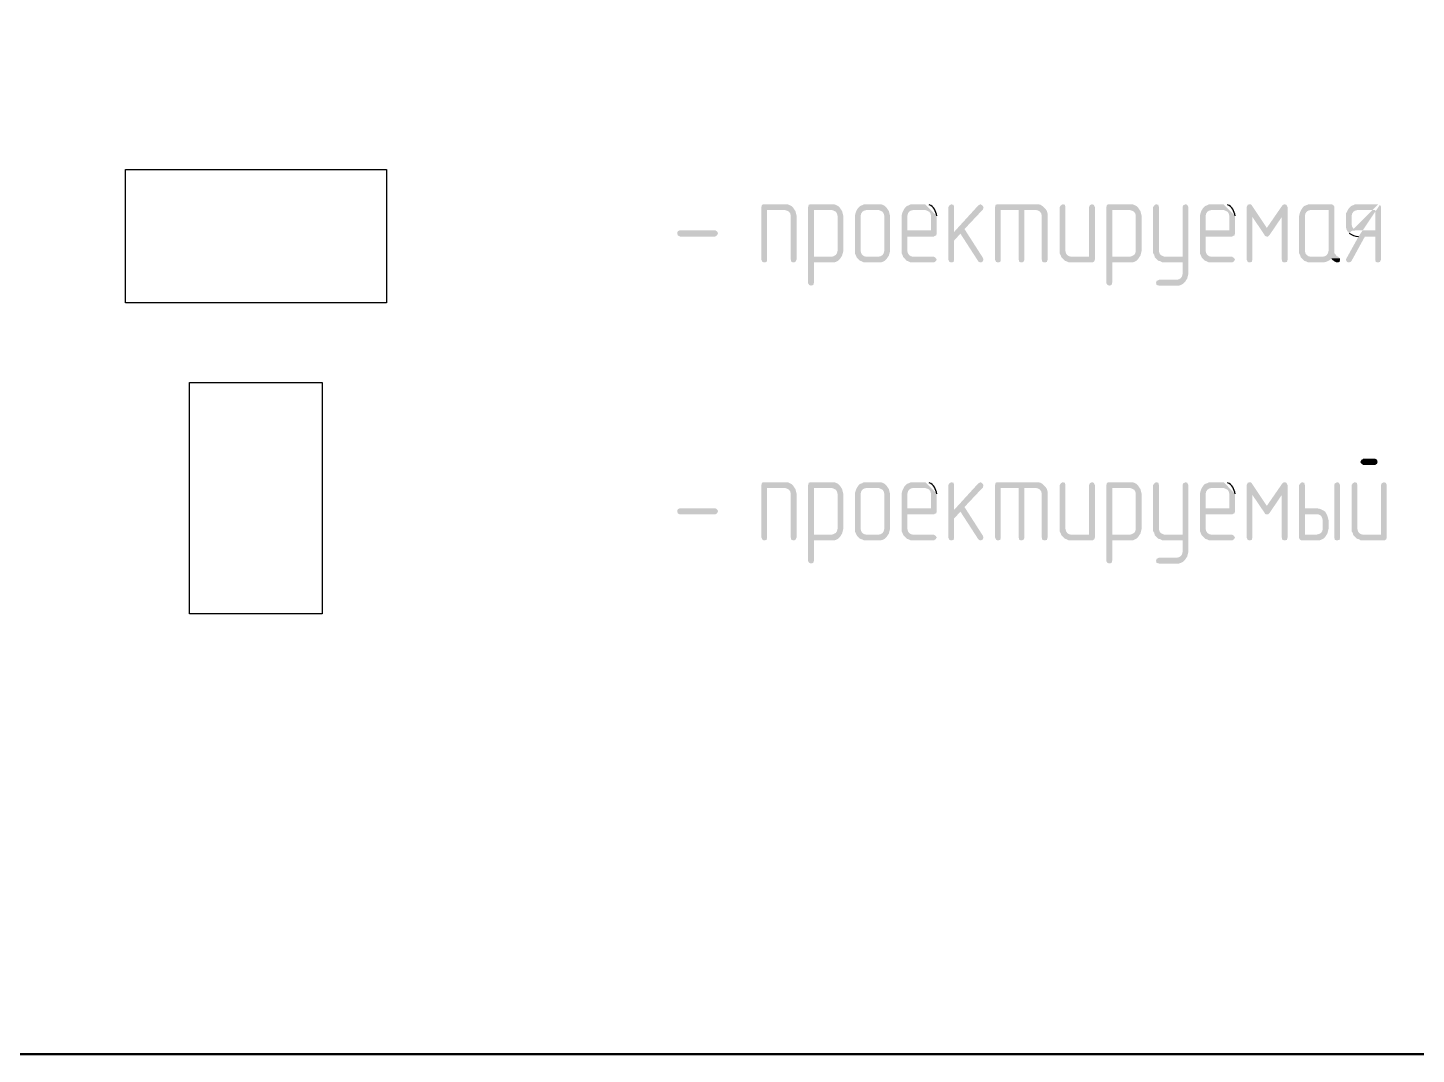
# Model space of a CAD drawing. Header units: millimetres. Extents: x -211 to 10565, y -2293 to 2244.
# Drawn here: x 4796.8 to 4847.7, y -767.1 to -729.5 of the extents above; entities that cross this region are included whole.
import ezdxf

# ---------------------------------------------------------------- set-up
doc = ezdxf.new("R2010")
doc.units = ezdxf.units.MM
doc.layers.add('PDF _Геометрия', color=7, linetype='Continuous')
doc.layers.add('PDF _Сплошная заливка', color=7, linetype='Continuous')

msp = doc.modelspace()

# ---------------------------------------------------------------- hatches: boundary and pattern name
at = {"layer": 'PDF _Сплошная заливка', "transparency": 33554559}
for points in [[(4824.571, -735.949), (4823.788, -735.949), (4823.724, -735.97), (4823.703, -736.055), (4823.703, -737.98), (4823.745, -738.065), (4823.809, -738.086), (4823.893, -738.065), (4823.915, -737.98), (4823.915, -736.161), (4824.571, -736.161), (4824.909, -736.14), (4824.867, -736.076), (4824.803, -736.013), (4824.719, -735.97), (4824.655, -735.949)], [(4824.909, -736.14), (4824.571, -736.161), (4824.634, -736.182), (4824.719, -736.224), (4824.761, -736.288), (4824.782, -736.372), (4824.782, -737.98), (4824.803, -738.065), (4824.888, -738.086), (4824.952, -738.065), (4824.994, -737.98), (4824.994, -736.372), (4824.952, -736.203)], [(4826.285, -735.949), (4825.502, -735.949), (4825.438, -735.97), (4825.417, -736.055), (4825.417, -738.848), (4825.459, -738.912), (4825.523, -738.933), (4825.607, -738.912), (4825.629, -738.827), (4825.629, -738.086), (4826.369, -738.086), (4826.433, -738.065), (4826.517, -738.023), (4826.581, -737.959), (4826.623, -737.896), (4825.629, -737.875), (4825.629, -736.161), (4826.285, -736.161), (4826.623, -736.14), (4826.581, -736.076), (4826.517, -736.013), (4826.433, -735.97), (4826.369, -735.949)], [(4826.623, -736.14), (4826.285, -736.161), (4826.348, -736.182), (4826.433, -736.224), (4826.475, -736.288), (4826.496, -736.372), (4826.496, -737.663), (4826.475, -737.748), (4826.433, -737.811), (4826.348, -737.854), (4826.285, -737.875), (4825.629, -737.875), (4826.623, -737.896), (4826.665, -737.832), (4826.708, -737.663), (4826.708, -736.372), (4826.665, -736.203)], [(4827.216, -736.14), (4827.173, -736.224), (4827.152, -736.288), (4827.131, -736.372), (4827.131, -737.748), (4827.173, -737.832), (4827.195, -737.896), (4827.554, -737.875), (4827.47, -737.854), (4827.406, -737.811), (4827.364, -737.748), (4827.343, -737.663), (4827.343, -736.372), (4827.364, -736.288), (4827.406, -736.224), (4827.47, -736.182), (4827.554, -736.161), (4827.999, -736.161)], [(4827.999, -735.949), (4827.47, -735.949), (4827.385, -735.991), (4827.321, -736.013), (4827.258, -736.076), (4827.216, -736.14), (4827.999, -736.161), (4828.062, -736.182), (4828.147, -736.224), (4828.189, -736.288), (4828.21, -736.372), (4828.21, -737.663), (4828.189, -737.748), (4828.147, -737.811), (4828.083, -737.854), (4827.999, -737.875), (4827.554, -737.875), (4827.195, -737.896), (4827.321, -738.023), (4827.385, -738.044), (4827.47, -738.086), (4828.062, -738.086), (4828.147, -738.065), (4828.231, -738.023), (4828.295, -737.959), (4828.379, -737.832), (4828.401, -737.748), (4828.422, -737.663), (4828.422, -736.372), (4828.379, -736.203), (4828.295, -736.076), (4828.231, -736.013), (4828.147, -735.97), (4828.083, -735.949)], [(4828.93, -736.14), (4828.887, -736.224), (4828.866, -736.288), (4828.845, -736.372), (4828.845, -737.748), (4828.887, -737.832), (4828.909, -737.896), (4828.972, -737.959), (4829.035, -738.023), (4829.099, -738.044), (4829.184, -738.086), (4830.03, -738.086), (4830.093, -738.044), (4830.136, -737.98), (4830.093, -737.917), (4830.03, -737.875), (4829.268, -737.875), (4829.184, -737.854), (4829.12, -737.811), (4829.078, -737.748), (4829.057, -737.663), (4829.057, -737.134), (4830.03, -737.134), (4830.051, -737.113), (4830.115, -737.092), (4830.136, -737.007), (4829.057, -736.901), (4829.057, -736.372), (4829.078, -736.288), (4829.12, -736.224), (4829.184, -736.182), (4829.268, -736.161), (4829.713, -736.161)], [(4830.665, -735.949), (4830.601, -735.991), (4830.559, -736.055), (4830.559, -737.98), (4830.601, -738.065), (4830.665, -738.086), (4830.749, -738.065), (4830.771, -737.98), (4830.771, -737.282), (4831.003, -737.028), (4830.771, -736.965), (4830.771, -736.055), (4830.749, -735.97)], [(4831.744, -735.949), (4831.659, -735.991), (4830.771, -736.965), (4831.003, -737.028), (4831.659, -738.044), (4831.681, -738.065), (4831.744, -738.086), (4831.807, -738.065), (4831.85, -737.98), (4831.829, -737.917), (4831.152, -736.859), (4831.829, -736.14), (4831.85, -736.055), (4831.807, -735.991)], [(4833.775, -735.949), (4832.358, -735.949), (4832.294, -735.97), (4832.273, -736.055), (4832.273, -737.98), (4832.315, -738.065), (4832.379, -738.086), (4832.463, -738.065), (4832.485, -737.98), (4832.485, -736.161), (4833.775, -736.161), (4834.135, -736.14), (4834.008, -736.013), (4833.945, -735.97), (4833.86, -735.949)], [(4833.352, -736.161), (4833.141, -736.161), (4833.141, -737.98), (4833.162, -738.065), (4833.246, -738.086), (4833.31, -738.065), (4833.352, -737.98)], [(4834.135, -736.14), (4833.775, -736.161), (4833.86, -736.182), (4833.924, -736.224), (4833.966, -736.288), (4833.987, -736.372), (4833.987, -737.98), (4834.008, -738.065), (4834.093, -738.086), (4834.177, -738.065), (4834.199, -737.98), (4834.199, -736.288), (4834.177, -736.203)], [(4834.749, -735.949), (4834.685, -735.991), (4834.643, -736.055), (4834.643, -737.748), (4834.685, -737.832), (4834.706, -737.896), (4835.066, -737.875), (4834.982, -737.854), (4834.918, -737.811), (4834.876, -737.748), (4834.855, -737.663), (4834.855, -736.055), (4834.833, -735.97)], [(4835.828, -735.949), (4835.743, -735.991), (4835.722, -736.055), (4835.722, -737.875), (4835.066, -737.875), (4834.706, -737.896), (4834.833, -738.023), (4834.897, -738.044), (4834.982, -738.086), (4835.849, -738.086), (4835.913, -738.044), (4835.934, -737.98), (4835.934, -736.055), (4835.891, -735.97)], [(4837.225, -735.949), (4836.442, -735.949), (4836.378, -735.97), (4836.357, -736.055), (4836.357, -738.848), (4836.399, -738.912), (4836.463, -738.933), (4836.547, -738.912), (4836.569, -738.827), (4836.569, -738.086), (4837.309, -738.086), (4837.373, -738.065), (4837.457, -738.023), (4837.521, -737.959), (4837.563, -737.896), (4836.569, -737.875), (4836.569, -736.161), (4837.225, -736.161), (4837.563, -736.14), (4837.521, -736.076), (4837.457, -736.013), (4837.373, -735.97), (4837.309, -735.949)], [(4837.563, -736.14), (4837.225, -736.161), (4837.288, -736.182), (4837.373, -736.224), (4837.415, -736.288), (4837.436, -736.372), (4837.436, -737.663), (4837.415, -737.748), (4837.373, -737.811), (4837.288, -737.854), (4837.225, -737.875), (4836.569, -737.875), (4837.563, -737.896), (4837.605, -737.832), (4837.648, -737.663), (4837.648, -736.372), (4837.605, -736.203)], [(4838.177, -735.949), (4838.113, -735.991), (4838.071, -736.055), (4838.071, -737.748), (4838.113, -737.811), (4838.134, -737.896), (4838.494, -737.875), (4838.431, -737.854), (4838.346, -737.811), (4838.304, -737.748), (4838.283, -737.663), (4838.283, -736.055), (4838.261, -735.97)], [(4839.256, -735.949), (4839.171, -735.991), (4839.15, -736.055), (4839.15, -737.875), (4838.494, -737.875), (4838.134, -737.896), (4838.261, -738.023), (4838.346, -738.044), (4838.41, -738.086), (4839.15, -738.086), (4839.15, -738.51), (4839.129, -738.594), (4839.087, -738.658), (4839.023, -738.7), (4838.939, -738.721), (4838.283, -738.721), (4838.198, -738.763), (4838.177, -738.827), (4838.198, -738.912), (4838.283, -738.933), (4839.023, -738.933), (4839.087, -738.912), (4839.171, -738.869), (4839.235, -738.806), (4839.319, -738.679), (4839.362, -738.51), (4839.362, -736.055), (4839.319, -735.97)], [(4839.87, -736.14), (4839.827, -736.224), (4839.806, -736.288), (4839.785, -736.372), (4839.785, -737.748), (4839.827, -737.832), (4839.848, -737.896), (4839.975, -738.023), (4840.039, -738.044), (4840.124, -738.086), (4840.97, -738.086), (4841.033, -738.044), (4841.076, -737.98), (4841.033, -737.917), (4840.97, -737.875), (4840.208, -737.875), (4840.124, -737.854), (4840.06, -737.811), (4840.018, -737.748), (4839.997, -737.663), (4839.997, -737.134), (4840.97, -737.134), (4840.991, -737.113), (4841.055, -737.092), (4841.076, -737.007), (4839.997, -736.901), (4839.997, -736.372), (4840.018, -736.288), (4840.06, -736.224), (4840.124, -736.182), (4840.208, -736.161), (4840.653, -736.161)], [(4841.605, -735.949), (4841.541, -735.97), (4841.499, -736.055), (4841.711, -736.415), (4842.155, -737.071), (4842.24, -736.817), (4841.689, -735.991), (4841.647, -735.949)], [(4841.499, -736.055), (4841.499, -737.98), (4841.541, -738.065), (4841.605, -738.086), (4841.689, -738.065), (4841.711, -737.98), (4841.711, -736.415)], [(4842.896, -735.949), (4842.874, -735.949), (4842.811, -735.991), (4842.24, -736.817), (4842.155, -737.071), (4842.176, -737.113), (4842.24, -737.134), (4842.282, -737.134), (4842.345, -737.071), (4842.79, -736.415), (4843.001, -736.055), (4842.959, -735.97)], [(4843.001, -736.055), (4842.79, -736.415), (4842.79, -737.98), (4842.811, -738.065), (4842.896, -738.086), (4842.959, -738.065), (4842.98, -738.065), (4843.001, -737.98)], [(4843.509, -736.14), (4843.467, -736.224), (4843.446, -736.288), (4843.425, -736.372), (4843.425, -737.748), (4843.467, -737.832), (4843.488, -737.896), (4843.615, -738.023), (4843.678, -738.044), (4843.763, -738.086), (4844.313, -738.086), (4844.398, -738.065), (4844.461, -738.044), (4844.546, -738.002), (4844.61, -737.938), (4844.927, -737.938), (4844.863, -737.875), (4843.848, -737.875), (4843.763, -737.854), (4843.7, -737.811), (4843.657, -737.748), (4843.636, -737.663), (4843.636, -736.372), (4843.657, -736.288), (4843.7, -736.224), (4843.763, -736.182), (4843.848, -736.161), (4844.504, -736.161)], [(4844.61, -735.949), (4843.763, -735.949), (4843.678, -735.991), (4843.615, -736.013), (4843.552, -736.076), (4843.509, -736.14), (4844.504, -736.161), (4844.504, -737.663), (4844.483, -737.748), (4844.44, -737.811), (4844.377, -737.854), (4844.292, -737.875), (4843.848, -737.875), (4844.863, -737.875), (4844.8, -737.854), (4844.758, -737.79), (4844.715, -737.748), (4844.715, -736.034), (4844.673, -735.97)], [(4845.223, -736.14), (4845.181, -736.224), (4845.139, -736.288), (4845.139, -736.774), (4845.16, -736.859), (4845.202, -736.944), (4845.562, -736.901), (4845.477, -736.901), (4845.414, -736.838), (4845.371, -736.774), (4845.35, -736.69), (4845.35, -736.372), (4845.371, -736.288), (4845.414, -736.224), (4845.477, -736.182), (4845.562, -736.161), (4846.218, -736.161)], [(4822.01, -737.134), (4820.719, -737.134), (4820.635, -737.092), (4820.614, -737.007), (4820.635, -736.944), (4820.719, -736.901), (4822.01, -736.901), (4822.074, -736.944), (4822.116, -737.007), (4822.074, -737.092)], [(4845.604, -737.134), (4845.16, -737.938), (4845.139, -737.98), (4845.181, -738.065), (4845.244, -738.086), (4845.308, -738.065), (4845.35, -738.023), (4845.837, -737.134), (4846.218, -737.134)], [(4844.927, -737.938), (4844.61, -737.938), (4844.631, -737.98), (4844.694, -738.023), (4844.715, -738.044), (4844.8, -738.086), (4844.821, -738.086), (4844.906, -738.065), (4844.927, -737.98)], [(4846.197, -745.281), (4845.773, -745.281), (4845.773, -745.302), (4845.71, -745.323), (4845.668, -745.408), (4845.71, -745.471), (4845.773, -745.514), (4846.218, -745.514), (4846.281, -745.471), (4846.302, -745.408), (4846.281, -745.323)], [(4824.571, -746.148), (4823.788, -746.148), (4823.724, -746.17), (4823.703, -746.254), (4823.703, -748.18), (4823.745, -748.264), (4823.809, -748.286), (4823.893, -748.264), (4823.915, -748.18), (4823.915, -746.36), (4824.571, -746.36), (4824.909, -746.339), (4824.867, -746.275), (4824.803, -746.212), (4824.719, -746.17), (4824.655, -746.148)], [(4824.909, -746.339), (4824.571, -746.36), (4824.634, -746.381), (4824.719, -746.424), (4824.761, -746.487), (4824.782, -746.572), (4824.782, -748.18), (4824.803, -748.264), (4824.888, -748.286), (4824.952, -748.264), (4824.994, -748.18), (4824.994, -746.572), (4824.952, -746.402)], [(4826.285, -746.148), (4825.502, -746.148), (4825.438, -746.17), (4825.417, -746.254), (4825.417, -749.047), (4825.459, -749.111), (4825.523, -749.132), (4825.607, -749.111), (4825.629, -749.026), (4825.629, -748.286), (4826.369, -748.286), (4826.433, -748.264), (4826.517, -748.222), (4826.581, -748.159), (4826.623, -748.095), (4825.629, -748.074), (4825.629, -746.36), (4826.285, -746.36), (4826.623, -746.339), (4826.581, -746.275), (4826.517, -746.212), (4826.433, -746.17), (4826.369, -746.148)], [(4826.623, -746.339), (4826.285, -746.36), (4826.348, -746.381), (4826.433, -746.424), (4826.475, -746.487), (4826.496, -746.572), (4826.496, -747.862), (4826.475, -747.947), (4826.433, -748.011), (4826.348, -748.053), (4826.285, -748.074), (4825.629, -748.074), (4826.623, -748.095), (4826.665, -748.032), (4826.708, -747.862), (4826.708, -746.572), (4826.665, -746.402)], [(4827.216, -746.339), (4827.173, -746.424), (4827.152, -746.487), (4827.131, -746.572), (4827.131, -747.947), (4827.173, -748.032), (4827.195, -748.095), (4827.554, -748.074), (4827.47, -748.053), (4827.406, -748.011), (4827.364, -747.947), (4827.343, -747.862), (4827.343, -746.572), (4827.364, -746.487), (4827.406, -746.424), (4827.47, -746.381), (4827.554, -746.36), (4827.999, -746.36)], [(4827.999, -746.148), (4827.47, -746.148), (4827.385, -746.191), (4827.321, -746.212), (4827.258, -746.275), (4827.216, -746.339), (4827.999, -746.36), (4828.062, -746.381), (4828.147, -746.424), (4828.189, -746.487), (4828.21, -746.572), (4828.21, -747.862), (4828.189, -747.947), (4828.147, -748.011), (4828.083, -748.053), (4827.999, -748.074), (4827.554, -748.074), (4827.195, -748.095), (4827.321, -748.222), (4827.385, -748.243), (4827.47, -748.286), (4828.062, -748.286), (4828.147, -748.264), (4828.231, -748.222), (4828.295, -748.159), (4828.379, -748.032), (4828.401, -747.947), (4828.422, -747.862), (4828.422, -746.572), (4828.401, -746.487), (4828.379, -746.402), (4828.295, -746.275), (4828.231, -746.212), (4828.147, -746.17), (4828.083, -746.148)], [(4828.93, -746.339), (4828.887, -746.424), (4828.866, -746.487), (4828.845, -746.572), (4828.845, -747.947), (4828.887, -748.032), (4828.909, -748.095), (4828.972, -748.159), (4829.035, -748.222), (4829.099, -748.243), (4829.184, -748.286), (4830.03, -748.286), (4830.093, -748.243), (4830.136, -748.18), (4830.093, -748.116), (4830.03, -748.074), (4829.268, -748.074), (4829.184, -748.053), (4829.12, -748.011), (4829.078, -747.947), (4829.057, -747.862), (4829.057, -747.333), (4830.03, -747.333), (4830.051, -747.312), (4830.115, -747.291), (4830.136, -747.206), (4829.057, -747.101), (4829.057, -746.572), (4829.078, -746.487), (4829.12, -746.424), (4829.184, -746.381), (4829.268, -746.36), (4829.713, -746.36)], [(4830.665, -746.148), (4830.601, -746.191), (4830.559, -746.254), (4830.559, -748.18), (4830.601, -748.264), (4830.665, -748.286), (4830.749, -748.264), (4830.771, -748.18), (4830.771, -747.482), (4831.003, -747.228), (4830.771, -747.164), (4830.771, -746.254), (4830.749, -746.17)], [(4831.744, -746.148), (4831.659, -746.191), (4830.771, -747.164), (4831.003, -747.228), (4831.659, -748.243), (4831.681, -748.264), (4831.744, -748.286), (4831.807, -748.264), (4831.85, -748.18), (4831.829, -748.116), (4831.152, -747.058), (4831.829, -746.339), (4831.85, -746.254), (4831.807, -746.191)], [(4833.775, -746.148), (4832.358, -746.148), (4832.294, -746.17), (4832.273, -746.254), (4832.273, -748.18), (4832.315, -748.264), (4832.379, -748.286), (4832.463, -748.264), (4832.485, -748.18), (4832.485, -746.36), (4833.775, -746.36), (4834.135, -746.339), (4834.008, -746.212), (4833.945, -746.17), (4833.86, -746.148)], [(4833.352, -746.36), (4833.141, -746.36), (4833.141, -748.18), (4833.162, -748.264), (4833.246, -748.286), (4833.31, -748.264), (4833.352, -748.18)], [(4834.135, -746.339), (4833.775, -746.36), (4833.86, -746.381), (4833.924, -746.424), (4833.966, -746.487), (4833.987, -746.572), (4833.987, -748.18), (4834.008, -748.264), (4834.093, -748.286), (4834.177, -748.264), (4834.199, -748.18), (4834.199, -746.487), (4834.177, -746.402)], [(4834.749, -746.148), (4834.685, -746.191), (4834.643, -746.254), (4834.643, -747.947), (4834.685, -748.032), (4834.706, -748.095), (4835.066, -748.074), (4834.982, -748.053), (4834.918, -748.011), (4834.876, -747.947), (4834.855, -747.862), (4834.855, -746.254), (4834.833, -746.17)], [(4835.828, -746.148), (4835.743, -746.191), (4835.722, -746.254), (4835.722, -748.074), (4835.066, -748.074), (4834.706, -748.095), (4834.77, -748.159), (4834.833, -748.222), (4834.897, -748.243), (4834.982, -748.286), (4835.849, -748.286), (4835.913, -748.243), (4835.934, -748.18), (4835.934, -746.254), (4835.891, -746.17)], [(4837.225, -746.148), (4836.442, -746.148), (4836.378, -746.17), (4836.357, -746.254), (4836.357, -749.047), (4836.399, -749.111), (4836.463, -749.132), (4836.547, -749.111), (4836.569, -749.026), (4836.569, -748.286), (4837.309, -748.286), (4837.373, -748.264), (4837.457, -748.222), (4837.521, -748.159), (4837.563, -748.095), (4836.569, -748.074), (4836.569, -746.36), (4837.225, -746.36), (4837.563, -746.339), (4837.521, -746.275), (4837.457, -746.212), (4837.373, -746.17), (4837.309, -746.148)], [(4837.563, -746.339), (4837.225, -746.36), (4837.288, -746.381), (4837.373, -746.424), (4837.415, -746.487), (4837.436, -746.572), (4837.436, -747.862), (4837.415, -747.947), (4837.373, -748.011), (4837.288, -748.053), (4837.225, -748.074), (4836.569, -748.074), (4837.563, -748.095), (4837.605, -748.032), (4837.648, -747.862), (4837.648, -746.572), (4837.605, -746.402)], [(4838.177, -746.148), (4838.113, -746.191), (4838.071, -746.254), (4838.071, -747.947), (4838.113, -748.011), (4838.134, -748.095), (4838.494, -748.074), (4838.431, -748.053), (4838.346, -748.011), (4838.304, -747.947), (4838.283, -747.862), (4838.283, -746.254), (4838.261, -746.17)], [(4839.256, -746.148), (4839.171, -746.191), (4839.15, -746.254), (4839.15, -748.074), (4838.494, -748.074), (4838.134, -748.095), (4838.261, -748.222), (4838.346, -748.243), (4838.41, -748.286), (4839.15, -748.286), (4839.15, -748.709), (4839.129, -748.793), (4839.087, -748.857), (4839.023, -748.899), (4838.939, -748.92), (4838.283, -748.92), (4838.198, -748.963), (4838.177, -749.026), (4838.198, -749.111), (4838.283, -749.132), (4839.023, -749.132), (4839.087, -749.111), (4839.171, -749.069), (4839.235, -749.005), (4839.319, -748.878), (4839.362, -748.709), (4839.362, -746.254), (4839.319, -746.17)], [(4839.87, -746.339), (4839.827, -746.424), (4839.806, -746.487), (4839.785, -746.572), (4839.785, -747.947), (4839.827, -748.032), (4839.848, -748.095), (4839.975, -748.222), (4840.039, -748.243), (4840.124, -748.286), (4840.97, -748.286), (4841.033, -748.243), (4841.076, -748.18), (4841.033, -748.116), (4840.97, -748.074), (4840.208, -748.074), (4840.124, -748.053), (4840.06, -748.011), (4840.018, -747.947), (4839.997, -747.862), (4839.997, -747.333), (4840.97, -747.333), (4840.991, -747.312), (4841.055, -747.291), (4841.076, -747.206), (4839.997, -747.101), (4839.997, -746.572), (4840.018, -746.487), (4840.06, -746.424), (4840.124, -746.381), (4840.208, -746.36), (4840.653, -746.36)], [(4841.605, -746.148), (4841.541, -746.17), (4841.499, -746.254), (4841.711, -746.614), (4842.155, -747.27), (4842.24, -747.016), (4841.689, -746.191), (4841.647, -746.148)], [(4841.499, -746.254), (4841.499, -748.18), (4841.541, -748.264), (4841.605, -748.286), (4841.689, -748.264), (4841.711, -748.18), (4841.711, -746.614)], [(4842.896, -746.148), (4842.874, -746.148), (4842.811, -746.191), (4842.24, -747.016), (4842.155, -747.27), (4842.176, -747.312), (4842.24, -747.333), (4842.282, -747.333), (4842.345, -747.27), (4842.79, -746.614), (4843.001, -746.254), (4842.959, -746.17)], [(4843.001, -746.254), (4842.79, -746.614), (4842.79, -748.18), (4842.811, -748.264), (4842.896, -748.286), (4842.959, -748.264), (4842.98, -748.264), (4843.001, -748.18)], [(4843.53, -746.148), (4843.467, -746.191), (4843.425, -746.254), (4843.425, -748.201), (4843.467, -748.264), (4843.53, -748.286), (4844.144, -748.286), (4844.229, -748.264), (4844.313, -748.222), (4844.377, -748.159), (4844.419, -748.095), (4843.636, -748.074), (4843.636, -747.333), (4844.059, -747.333), (4844.419, -747.291), (4844.377, -747.228), (4844.313, -747.185), (4844.229, -747.143), (4844.165, -747.122), (4844.059, -747.101), (4843.636, -747.101), (4843.636, -746.254), (4843.615, -746.17)], [(4844.821, -746.148), (4844.736, -746.191), (4844.715, -746.254), (4844.715, -748.18), (4844.736, -748.264), (4844.821, -748.286), (4844.885, -748.264), (4844.906, -748.264), (4844.927, -748.18), (4844.927, -746.254), (4844.885, -746.17)], [(4845.456, -746.148), (4845.392, -746.191), (4845.35, -746.254), (4845.35, -747.947), (4845.392, -748.011), (4845.414, -748.095), (4845.773, -748.074), (4845.689, -748.053), (4845.625, -748.011), (4845.583, -747.947), (4845.562, -747.862), (4845.562, -746.254), (4845.541, -746.17)], [(4846.535, -746.148), (4846.45, -746.191), (4846.429, -746.254), (4846.429, -748.074), (4845.773, -748.074), (4845.414, -748.095), (4845.477, -748.159), (4845.541, -748.222), (4845.625, -748.243), (4845.689, -748.286), (4846.556, -748.286), (4846.62, -748.243), (4846.641, -748.18), (4846.641, -746.254), (4846.599, -746.17)], [(4822.01, -747.333), (4820.719, -747.333), (4820.635, -747.291), (4820.614, -747.206), (4820.635, -747.143), (4820.719, -747.101), (4822.01, -747.101), (4822.074, -747.143), (4822.116, -747.206), (4822.074, -747.291)], [(4844.419, -747.291), (4844.059, -747.333), (4844.144, -747.333), (4844.229, -747.376), (4844.271, -747.46), (4844.292, -747.545), (4844.292, -747.862), (4844.271, -747.947), (4844.229, -748.011), (4844.144, -748.053), (4844.059, -748.074), (4843.636, -748.074), (4844.419, -748.095), (4844.461, -748.032), (4844.504, -747.862), (4844.504, -747.545), (4844.461, -747.376)]]:
    msp.add_hatch(color=256, dxfattribs=at).paths.add_polyline_path(points)
h = msp.add_hatch(color=256, dxfattribs=at)
h.paths.add_polyline_path([(4829.713, -735.949), (4829.184, -735.949), (4829.099, -735.991), (4829.035, -736.013), (4828.972, -736.076), (4828.93, -736.14), (4829.713, -736.161), (4829.776, -736.182), (4829.861, -736.224), (4829.903, -736.288), (4829.924, -736.372), (4829.924, -736.901), (4829.057, -736.901), (4830.136, -737.007), (4830.136, -736.372)], flags=0)
h.paths.add_polyline_path([(4829.861, -735.97), (4829.797, -735.949)], flags=0)
h = msp.add_hatch(color=256, dxfattribs=at)
h.paths.add_polyline_path([(4840.653, -735.949), (4840.124, -735.949), (4840.039, -735.991), (4839.975, -736.013), (4839.912, -736.076), (4839.87, -736.14), (4840.653, -736.161), (4840.716, -736.182), (4840.801, -736.224), (4840.843, -736.288), (4840.864, -736.372), (4840.864, -736.901), (4839.997, -736.901), (4841.076, -737.007), (4841.076, -736.372)], flags=0)
h.paths.add_polyline_path([(4840.801, -735.97), (4840.737, -735.949)], flags=0)
h = msp.add_hatch(color=256, dxfattribs=at)
h.paths.add_polyline_path([(4846.324, -735.949), (4845.477, -735.949), (4845.392, -735.991), (4845.329, -736.013), (4845.266, -736.076), (4845.223, -736.14), (4846.218, -736.161), (4846.218, -736.901), (4845.562, -736.901), (4845.202, -736.944), (4845.266, -737.007)], flags=0)
h.paths.add_polyline_path([(4845.604, -737.134), (4846.218, -737.134), (4846.218, -737.98), (4846.239, -738.065), (4846.324, -738.086), (4846.387, -738.065), (4846.429, -737.98), (4846.429, -736.034), (4846.387, -735.97)], flags=0)
h = msp.add_hatch(color=256, dxfattribs=at)
h.paths.add_polyline_path([(4829.713, -746.148), (4829.184, -746.148), (4829.099, -746.191), (4829.035, -746.212), (4828.972, -746.275), (4828.93, -746.339), (4829.713, -746.36), (4829.776, -746.381), (4829.861, -746.424), (4829.903, -746.487), (4829.924, -746.572), (4829.924, -747.101), (4829.057, -747.101), (4830.136, -747.206), (4830.136, -746.572)], flags=0)
h.paths.add_polyline_path([(4829.861, -746.17), (4829.797, -746.148)], flags=0)
h = msp.add_hatch(color=256, dxfattribs=at)
h.paths.add_polyline_path([(4840.653, -746.148), (4840.124, -746.148), (4840.039, -746.191), (4839.975, -746.212), (4839.912, -746.275), (4839.87, -746.339), (4840.653, -746.36), (4840.716, -746.381), (4840.801, -746.424), (4840.843, -746.487), (4840.864, -746.572), (4840.864, -747.101), (4839.997, -747.101), (4841.076, -747.206), (4841.076, -746.572)], flags=0)
h.paths.add_polyline_path([(4840.801, -746.17), (4840.737, -746.148)], flags=0)

# ---------------------------------------------------------------- linework, layer by layer
at = {"layer": 'PDF _Геометрия', "lineweight": 50}
msp.add_lwpolyline([(4753.493, -767.14), (4753.493, -480.225), (5148.558, -480.225), (5148.558, -767.14)], close=True, dxfattribs=at)
at = {"layer": 'PDF _Геометрия', "lineweight": 25}
for points in [[(4800.384, -739.568), (4800.384, -734.679), (4809.949, -734.679), (4809.949, -739.568)], [(4807.6, -742.488), (4807.6, -750.973), (4802.733, -750.973), (4802.733, -742.488)]]:
    msp.add_lwpolyline(points, close=True, dxfattribs=at)
for points in [[(4830.136, -736.372), (4830.11, -736.21), (4830.027, -736.029), (4829.861, -735.97)], [(4841.076, -736.372), (4841.05, -736.21), (4840.967, -736.029), (4840.801, -735.97)], [(4845.266, -737.007), (4845.379, -737.094), (4845.457, -737.125), (4845.604, -737.134)], [(4830.136, -746.572), (4830.11, -746.409), (4830.027, -746.229), (4829.861, -746.17)], [(4841.076, -746.572), (4841.05, -746.409), (4840.967, -746.229), (4840.801, -746.17)]]:
    msp.add_open_spline(points, degree=3, dxfattribs=at)

doc.saveas('drawing.dxf')
